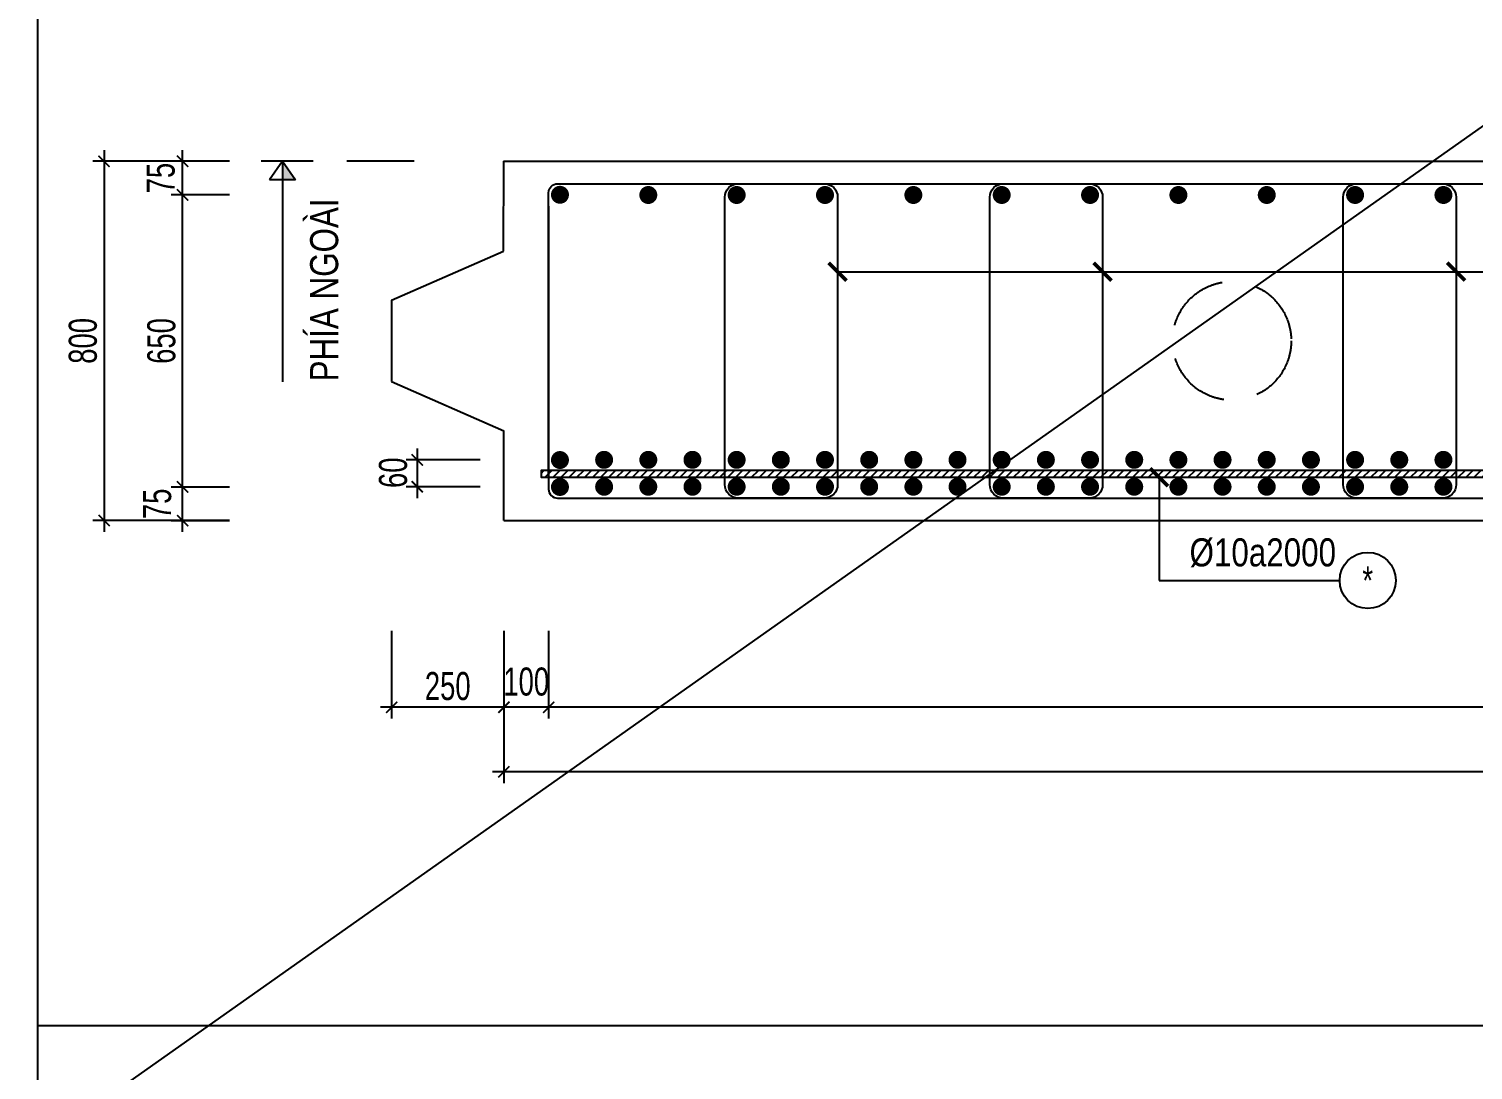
# Model space of a CAD drawing. Extents: x 21 to 2225438, y -14 to 594976.
# Drawn here: x 2213866 to 2217082, y 586987 to 589306 of the extents above; entities that cross this region are included whole.
import ezdxf
from ezdxf.enums import TextEntityAlignment as Align

# ---------------------------------------------------------------- set-up
doc = ezdxf.new("R2010")
doc.units = 0
doc.header["$LTSCALE"] = 1000
doc.header["$MEASUREMENT"] = 0
doc.header["$PDMODE"] = 3
doc.linetypes.add('HIDDEN', pattern=[0.375, 0.25, -0.125])
doc.layers.get('0').update_dxf_attribs({"linetype": 'CONTINUOUS'})
doc.layers.get('Defpoints').update_dxf_attribs({"linetype": 'CONTINUOUS'})
for name, color, linetype in [('CDC.02.DIM', 1, 'CONTINUOUS'), ('CDC.03.BORDER', 3, 'CONTINUOUS'), ('CDC.04.HIDDEN', 8, 'HIDDEN'), ('CDC.05.STEEL', 4, 'CONTINUOUS'), ('CDC.06.TEXT', 2, 'CONTINUOUS'), ('CDC.10.HATCH', 9, 'CONTINUOUS'), ('CDC.11.NOTE', 8, 'CONTINUOUS'), ('CDC.14.STEELNUM', 9, 'CONTINUOUS'), ('CDC.15.NOPLOT', 87, 'CONTINUOUS')]:
    doc.layers.add(name, color=color, linetype=linetype)
doc.layers.add('KCS_Plotter', color=11, linetype='CONTINUOUS', plot=False)
doc.styles.add('ARIAL', font='arial.ttf', dxfattribs={"width": 0.6})
doc.styles.add('SMTEXT', font='arial.ttf', dxfattribs={"width": 0.7})
doc.dimstyles.new('DIM25', dxfattribs={"dimscale": 25, "dimtxt": 2.5, "dimasz": 1, "dimexe": 1, "dimexo": 0, "dimgap": 0.6, "dimtad": 1, "dimdec": 0, "dimzin": 13, "dimdsep": 46, "dimtxsty": 'SMTEXT', "dimblk": 'ARCHTICK', "dimblk1": 'ARCHTICK', "dimblk2": 'DOT', "dimcen": 0, "dimdle": 1, "dimclrd": 1, "dimclre": 1, "dimclrt": 2, "dimadec": 0, "dimazin": 0, "dimtfac": 1, "dimtdec": 0, "dimtix": 1, "dimtmove": 2, "dimatfit": 3, "dimldrblk": 'DOT', "dimfxl": 1, "dimtolj": 1, "dimtzin": 13, "dimarcsym": 0})

# ---------------------------------------------------------------- blocks, each defined once
blk = doc.blocks.new('_ARCHTICK')
at = {"color": 0, "linetype": 'ByBlock', "const_width": 0.15}
blk.add_lwpolyline([(-0.5, -0.5), (0.5, 0.5)], dxfattribs=at)
blk = doc.blocks.new('*D118')
at = {"layer": 'CDC.02.DIM', "color": 1, "lineweight": -2, "transparency": 16777216}
for p, q in [((2215023.5, 587965.8), (2215023.5, 587770.3)), ((2220773.4, 587965.8), (2220773.4, 587770.3)), ((2220798.4, 587795.3), (2214998.5, 587795.3))]:
    blk.add_line(p, q, dxfattribs=at)
at = {"layer": 'Defpoints', "color": 0, "transparency": 16777216}
for p in [(2215023.5, 587965.8), (2220773.4, 587965.8), (2215023.5, 587795.3)]:
    blk.add_point(p, dxfattribs=at)
at = {"layer": 'CDC.02.DIM', "color": 1, "lineweight": -2, "transparency": 16777216, "xscale": 25, "yscale": 25, "zscale": 25, "rotation": 180}
blk.add_blockref('_ARCHTICK', (2215023.5, 587795.3), dxfattribs=at)
at = {"layer": 'CDC.02.DIM', "color": 1, "lineweight": -2, "transparency": 16777216, "xscale": 25, "yscale": 25, "zscale": 25}
blk.add_blockref('_ARCHTICK', (2220773.4, 587795.3), dxfattribs=at)
at = {"layer": 'CDC.02.DIM', "color": 2, "transparency": 16777216, "insert": (2217898.5, 587842.2), "char_height": 62.5, "attachment_point": 5, "style": 'SMTEXT'}
blk.add_mtext('\\A1;5750', dxfattribs=at)
blk = doc.blocks.new('_Dot')
at = {"color": 0, "linetype": 'ByBlock', "lineweight": -2}
blk.add_line((-0.5, 0), (-1, 0), dxfattribs=at)
at = {"color": 0, "linetype": 'ByBlock', "const_width": 0.5}
blk.add_lwpolyline([(-0.25, 0, 1), (0.25, 0, 1)], format="xyb", close=True, dxfattribs=at)
blk = doc.blocks.new('*D119')
at = {"layer": 'CDC.02.DIM', "color": 1, "lineweight": -2, "transparency": 16777216}
for p, q in [((2214923.9, 587965.8), (2214923.9, 587770.3)), ((2215023.5, 587965.8), (2215023.5, 587770.3)), ((2215048.5, 587795.3), (2214898.9, 587795.3))]:
    blk.add_line(p, q, dxfattribs=at)
at = {"layer": 'Defpoints', "color": 0, "transparency": 16777216}
for p in [(2214923.9, 587965.8), (2215023.5, 587965.8), (2214923.9, 587795.3)]:
    blk.add_point(p, dxfattribs=at)
at = {"layer": 'CDC.02.DIM', "color": 1, "lineweight": -2, "transparency": 16777216, "xscale": 25, "yscale": 25, "zscale": 25, "rotation": 180}
blk.add_blockref('_ARCHTICK', (2214923.9, 587795.3), dxfattribs=at)
at = {"layer": 'CDC.02.DIM', "color": 1, "lineweight": -2, "transparency": 16777216, "xscale": 25, "yscale": 25, "zscale": 25}
blk.add_blockref('_ARCHTICK', (2215023.5, 587795.3), dxfattribs=at)
at = {"layer": 'CDC.02.DIM', "color": 2, "transparency": 16777216, "insert": (2214973.7, 587852.2), "char_height": 62.5, "attachment_point": 5, "style": 'SMTEXT'}
blk.add_mtext('\\A1;100', dxfattribs=at)
blk = doc.blocks.new('*D120')
at = {"layer": 'CDC.02.DIM', "color": 1, "lineweight": -2, "transparency": 16777216}
for p, q in [((2214923.9, 587965.8), (2214923.9, 587626.5)), ((2220923.4, 587965.8), (2220923.4, 587626.5)), ((2220948.4, 587651.5), (2214898.9, 587651.5))]:
    blk.add_line(p, q, dxfattribs=at)
at = {"layer": 'Defpoints', "color": 0, "transparency": 16777216}
for p in [(2214923.9, 587965.8), (2220923.4, 587965.8), (2214923.9, 587651.5)]:
    blk.add_point(p, dxfattribs=at)
at = {"layer": 'CDC.02.DIM', "color": 1, "lineweight": -2, "transparency": 16777216, "xscale": 25, "yscale": 25, "zscale": 25, "rotation": 180}
blk.add_blockref('_ARCHTICK', (2214923.9, 587651.5), dxfattribs=at)
at = {"layer": 'CDC.02.DIM', "color": 1, "lineweight": -2, "transparency": 16777216, "xscale": 25, "yscale": 25, "zscale": 25}
blk.add_blockref('_ARCHTICK', (2220923.4, 587651.5), dxfattribs=at)
at = {"layer": 'CDC.02.DIM', "color": 2, "transparency": 16777216, "insert": (2217923.7, 587698.4), "char_height": 62.5, "attachment_point": 5, "style": 'SMTEXT'}
blk.add_mtext('\\A1;6000', dxfattribs=at)
blk = doc.blocks.new('*D121')
at = {"layer": 'CDC.02.DIM', "color": 1, "lineweight": -2, "transparency": 16777216}
for p, q in [((2214673.9, 587965.8), (2214673.9, 587770.3)), ((2214923.9, 587965.8), (2214923.9, 587770.3)), ((2214948.9, 587795.3), (2214648.9, 587795.3))]:
    blk.add_line(p, q, dxfattribs=at)
at = {"layer": 'Defpoints', "color": 0, "transparency": 16777216}
for p in [(2214673.9, 587965.8), (2214923.9, 587965.8), (2214673.9, 587795.3)]:
    blk.add_point(p, dxfattribs=at)
at = {"layer": 'CDC.02.DIM', "color": 1, "lineweight": -2, "transparency": 16777216, "xscale": 25, "yscale": 25, "zscale": 25, "rotation": 180}
blk.add_blockref('_ARCHTICK', (2214673.9, 587795.3), dxfattribs=at)
at = {"layer": 'CDC.02.DIM', "color": 1, "lineweight": -2, "transparency": 16777216, "xscale": 25, "yscale": 25, "zscale": 25}
blk.add_blockref('_ARCHTICK', (2214923.9, 587795.3), dxfattribs=at)
at = {"layer": 'CDC.02.DIM', "color": 2, "transparency": 16777216, "insert": (2214798.9, 587842.2), "char_height": 62.5, "attachment_point": 5, "style": 'SMTEXT'}
blk.add_mtext('\\A1;250', dxfattribs=at)
blk = doc.blocks.new('*D85')
at = {"layer": 'CDC.02.DIM', "color": 1, "lineweight": -2, "transparency": 16777216}
for p, q in [((2214871.5, 588346.4), (2214706.1, 588346.4)), ((2214731.1, 588371.4), (2214731.1, 588261.4)), ((2214871.5, 588286.4), (2214706.1, 588286.4))]:
    blk.add_line(p, q, dxfattribs=at)
at = {"layer": 'Defpoints', "color": 0, "transparency": 16777216}
for p in [(2214871.5, 588346.4), (2214731.1, 588286.4), (2214871.5, 588286.4)]:
    blk.add_point(p, dxfattribs=at)
at = {"layer": 'CDC.02.DIM', "color": 1, "lineweight": -2, "transparency": 16777216, "xscale": 25, "yscale": 25, "zscale": 25}
for p, rotation in [((2214731.1, 588346.4), 90), ((2214731.1, 588286.4), 270)]:
    blk.add_blockref('_ARCHTICK', p, dxfattribs=dict(at, rotation=rotation))
at = {"layer": 'CDC.02.DIM', "color": 2, "transparency": 16777216, "insert": (2214677.4, 588317.7), "char_height": 62.5, "attachment_point": 5, "rotation": 90, "style": 'SMTEXT'}
blk.add_mtext('\\A1;60', dxfattribs=at)
blk = doc.blocks.new('*D137')
at = {"layer": 'CDC.02.DIM', "color": 1, "lineweight": -2, "transparency": 16777216}
for p, q in [((2214033.8, 589036.3), (2214033.8, 588186.3)), ((2214313.1, 589011.3), (2214008.8, 589011.3)), ((2214313.1, 588211.3), (2214008.8, 588211.3))]:
    blk.add_line(p, q, dxfattribs=at)
at = {"layer": 'Defpoints', "color": 0, "transparency": 16777216}
for p in [(2214313.1, 589011.3), (2214033.8, 588211.3), (2214313.1, 588211.3)]:
    blk.add_point(p, dxfattribs=at)
at = {"layer": 'CDC.02.DIM', "color": 1, "lineweight": -2, "transparency": 16777216, "xscale": 25, "yscale": 25, "zscale": 25}
for p, rotation in [((2214033.8, 589011.3), 90), ((2214033.8, 588211.3), 270)]:
    blk.add_blockref('_ARCHTICK', p, dxfattribs=dict(at, rotation=rotation))
at = {"layer": 'CDC.02.DIM', "color": 2, "transparency": 16777216, "insert": (2213986.8, 588611.3), "char_height": 62.5, "attachment_point": 5, "rotation": 90, "style": 'SMTEXT'}
blk.add_mtext('\\A1;800', dxfattribs=at)
blk = doc.blocks.new('*D138')
at = {"layer": 'CDC.02.DIM', "color": 1, "lineweight": -2, "transparency": 16777216}
for p, q in [((2214208.5, 588260.9), (2214208.5, 588961.4)), ((2214313.1, 588936.4), (2214183.5, 588936.4)), ((2214313.1, 588285.9), (2214183.5, 588285.9))]:
    blk.add_line(p, q, dxfattribs=at)
at = {"layer": 'Defpoints', "color": 0, "transparency": 16777216}
for p in [(2214208.5, 588936.4), (2214313.1, 588936.4), (2214313.1, 588285.9)]:
    blk.add_point(p, dxfattribs=at)
at = {"layer": 'CDC.02.DIM', "color": 1, "lineweight": -2, "transparency": 16777216, "xscale": 25, "yscale": 25, "zscale": 25}
for p, rotation in [((2214208.5, 588936.4), 90), ((2214208.5, 588285.9), 270)]:
    blk.add_blockref('_ARCHTICK', p, dxfattribs=dict(at, rotation=rotation))
at = {"layer": 'CDC.02.DIM', "color": 2, "transparency": 16777216, "insert": (2214161.6, 588611.1), "char_height": 62.5, "attachment_point": 5, "rotation": 90, "style": 'SMTEXT'}
blk.add_mtext('\\A1;650', dxfattribs=at)
blk = doc.blocks.new('*D139')
at = {"layer": 'CDC.02.DIM', "color": 1, "lineweight": -2, "transparency": 16777216}
for p, q in [((2214208.5, 588911.4), (2214208.5, 589036.3)), ((2214313.1, 589011.3), (2214183.5, 589011.3)), ((2214313.1, 588936.4), (2214183.5, 588936.4))]:
    blk.add_line(p, q, dxfattribs=at)
at = {"layer": 'Defpoints', "color": 0, "transparency": 16777216}
for p in [(2214208.5, 589011.3), (2214313.1, 589011.3), (2214313.1, 588936.4)]:
    blk.add_point(p, dxfattribs=at)
at = {"layer": 'CDC.02.DIM', "color": 1, "lineweight": -2, "transparency": 16777216, "xscale": 25, "yscale": 25, "zscale": 25}
for p, rotation in [((2214208.5, 589011.3), 90), ((2214208.5, 588936.4), 270)]:
    blk.add_blockref('_ARCHTICK', p, dxfattribs=dict(at, rotation=rotation))
at = {"layer": 'CDC.02.DIM', "color": 2, "transparency": 16777216, "insert": (2214160.1, 588973.9), "char_height": 62.5, "attachment_point": 5, "rotation": 90, "style": 'SMTEXT'}
blk.add_mtext('\\A1;75', dxfattribs=at)
blk = doc.blocks.new('*D140')
at = {"layer": 'CDC.02.DIM', "color": 1, "lineweight": -2, "transparency": 16777216}
for p, q in [((2214208.5, 588185.9), (2214208.5, 588310.9)), ((2214313.1, 588285.9), (2214183.5, 588285.9)), ((2214313.1, 588210.9), (2214183.5, 588210.9))]:
    blk.add_line(p, q, dxfattribs=at)
at = {"layer": 'Defpoints', "color": 0, "transparency": 16777216}
for p in [(2214208.5, 588285.9), (2214313.1, 588285.9), (2214313.1, 588210.9)]:
    blk.add_point(p, dxfattribs=at)
at = {"layer": 'CDC.02.DIM', "color": 1, "lineweight": -2, "transparency": 16777216, "xscale": 25, "yscale": 25, "zscale": 25}
for p, rotation in [((2214208.5, 588285.9), 90), ((2214208.5, 588210.9), 270)]:
    blk.add_blockref('_ARCHTICK', p, dxfattribs=dict(at, rotation=rotation))
at = {"layer": 'CDC.02.DIM', "color": 2, "transparency": 16777216, "insert": (2214152.3, 588248.4), "char_height": 62.5, "attachment_point": 5, "rotation": 90, "style": 'SMTEXT'}
blk.add_mtext('\\A1;75', dxfattribs=at)

msp = doc.modelspace()

# ---------------------------------------------------------------- hatches: boundary and pattern name
at = {"layer": 'CDC.10.HATCH'}
h = msp.add_hatch(dxfattribs=at)
h.set_pattern_fill('ANSI31', color=256, scale=100, style=0)
h.set_pattern_definition([(225, (4435620.045, 969603.325), (8.838834765, -8.838834765), [])])
h.paths.add_polyline_path([(2220781.59, 588322.67), (2220781.59, 588307.67), (2215006.89, 588307.67), (2215006.89, 588322.67)])

# ---------------------------------------------------------------- linework, layer by layer
at = {"layer": 'CDC.03.BORDER'}
for p, q in [((2214923.44, 589011.34), (2220923.39, 589011.34)), ((2214923.44, 588811.31), (2214923.54, 589011.34)), ((2214673.93, 588702.18), (2214923.44, 588811.31)), ((2214673.94, 588520.52), (2214923.56, 588411.05)), ((2214923.6, 588211.34), (2214923.56, 588411.05)), ((2214923.53, 588211.34), (2220923.58, 588211.34))]:
    msp.add_line(p, q, dxfattribs=at)
msp.add_lwpolyline([(2221734.83, 594531.21), (2213885.21, 594531.21), (2213885.21, 579589.07), (2221734.83, 579589.07)], close=True, dxfattribs=at)
msp.add_lwpolyline([(2221734.83, 594531.21), (2213885.21, 594531.21), (2213885.21, 579589.07), (2221734.83, 579589.07)], close=True, dxfattribs=at)
msp.add_lwpolyline([(2214673.93, 588702.18), (2214673.93, 588618.84), (2214673.94, 588520.52)], dxfattribs=at)
at = {"layer": 'CDC.04.HIDDEN', "ltscale": 0.6}
msp.add_line((2214724.36, 589011.34), (2214383.78, 589011.34), dxfattribs=at)
msp.add_circle((2216544.8, 588611.34), 132, dxfattribs=at)
at = {"layer": 'CDC.05.STEEL'}
for points in [[(2215023.51, 588311.34), (2215023.51, 588941.34, -0.4142136), (2215043.51, 588961.34), (2220770.4, 588961.34, -0.6456933), (2220785.41, 588928.11), (2220203.53, 588268.11, -0.2152933), (2220188.53, 588261.34), (2219993.84, 588261.34)], [(2215023.51, 588911.34), (2215023.51, 588281.34, 0.4142136), (2215043.51, 588261.34), (2220770.4, 588261.34, 0.6456933), (2220785.41, 588294.56), (2220203.53, 588954.56, 0.2152933), (2220188.53, 588961.34), (2219993.84, 588961.34)]]:
    msp.add_lwpolyline(points, format="xyb", dxfattribs=at)
for points, const_width in [([(2215055.85, 588943.77, 1), (2215041.71, 588929.63, 1)], 20), ([(2215252.55, 588943.3, 1), (2215238.41, 588929.16, 1)], 20), ([(2215261.67, 588936.23, 1), (2215229.29, 588936.23, 1)], 4.57), ([(2215449.26, 588943.3, 1), (2215435.11, 588929.16, 1)], 20), ([(2215458.37, 588936.23, 1), (2215426, 588936.23, 1)], 4.57), ([(2215645.96, 588943.3, 1), (2215631.82, 588929.16, 1)], 20), ([(2215655.07, 588936.23, 1), (2215622.7, 588936.23, 1)], 4.57), ([(2215842.66, 588943.3, 1), (2215828.52, 588929.16, 1)], 20), ([(2215851.78, 588936.23, 1), (2215819.4, 588936.23, 1)], 4.57), ([(2216039.36, 588943.3, 1), (2216025.22, 588929.16, 1)], 20), ([(2216048.48, 588936.23, 1), (2216016.1, 588936.23, 1)], 4.57), ([(2216236.06, 588943.3, 1), (2216221.92, 588929.16, 1)], 20), ([(2216245.18, 588936.23, 1), (2216212.8, 588936.23, 1)], 4.57), ([(2216432.76, 588943.3, 1), (2216418.62, 588929.16, 1)], 20), ([(2216441.88, 588936.23, 1), (2216409.5, 588936.23, 1)], 4.57), ([(2216629.46, 588943.3, 1), (2216615.32, 588929.16, 1)], 20), ([(2216638.58, 588936.23, 1), (2216606.21, 588936.23, 1)], 4.57), ([(2216826.17, 588943.3, 1), (2216812.02, 588929.16, 1)], 20), ([(2216835.28, 588936.23, 1), (2216802.91, 588936.23, 1)], 4.57), ([(2217022.87, 588943.3, 1), (2217008.73, 588929.16, 1)], 20), ([(2217031.99, 588936.23, 1), (2216999.61, 588936.23, 1)], 4.57), ([(2215055.85, 588338.9, -1), (2215041.71, 588353.04, -1)], 20), ([(2215154.2, 588339.37, -1), (2215140.06, 588353.51, -1)], 20), ([(2215163.32, 588346.44, -1), (2215130.94, 588346.44, -1)], 4.57), ([(2215252.55, 588339.37, -1), (2215238.41, 588353.51, -1)], 20), ([(2215261.67, 588346.44, -1), (2215229.29, 588346.44, -1)], 4.57), ([(2215350.91, 588339.37, -1), (2215336.76, 588353.51, -1)], 20), ([(2215360.02, 588346.44, -1), (2215327.65, 588346.44, -1)], 4.57), ([(2215360.02, 588346.44, -1), (2215327.65, 588346.44, -1)], 4.57), ([(2215449.26, 588339.37, -1), (2215435.11, 588353.51, -1)], 20), ([(2215458.37, 588346.44, -1), (2215426, 588346.44, -1)], 4.57), ([(2215547.61, 588339.37, -1), (2215533.46, 588353.51, -1)], 20), ([(2215556.72, 588346.44, -1), (2215524.35, 588346.44, -1)], 4.57), ([(2215556.72, 588346.44, -1), (2215524.35, 588346.44, -1)], 4.57), ([(2215645.96, 588339.37, -1), (2215631.82, 588353.51, -1)], 20), ([(2215655.07, 588346.44, -1), (2215622.7, 588346.44, -1)], 4.57), ([(2215744.31, 588339.37, -1), (2215730.17, 588353.51, -1)], 20), ([(2215753.43, 588346.44, -1), (2215721.05, 588346.44, -1)], 4.57), ([(2215753.43, 588346.44, -1), (2215721.05, 588346.44, -1)], 4.57), ([(2215842.66, 588339.37, -1), (2215828.52, 588353.51, -1)], 20), ([(2215851.78, 588346.44, -1), (2215819.4, 588346.44, -1)], 4.57), ([(2215941.01, 588339.37, -1), (2215926.87, 588353.51, -1)], 20), ([(2215950.13, 588346.44, -1), (2215917.75, 588346.44, -1)], 4.57), ([(2215950.13, 588346.44, -1), (2215917.75, 588346.44, -1)], 4.57), ([(2216039.36, 588339.37, -1), (2216025.22, 588353.51, -1)], 20), ([(2216048.48, 588346.44, -1), (2216016.1, 588346.44, -1)], 4.57), ([(2216137.71, 588339.37, -1), (2216123.57, 588353.51, -1)], 20), ([(2216146.83, 588346.44, -1), (2216114.45, 588346.44, -1)], 4.57), ([(2216146.83, 588346.44, -1), (2216114.45, 588346.44, -1)], 4.57), ([(2216236.06, 588339.37, -1), (2216221.92, 588353.51, -1)], 20), ([(2216245.18, 588346.44, -1), (2216212.8, 588346.44, -1)], 4.57), ([(2216334.41, 588339.37, -1), (2216320.27, 588353.51, -1)], 20), ([(2216343.53, 588346.44, -1), (2216311.15, 588346.44, -1)], 4.57), ([(2216343.53, 588346.44, -1), (2216311.15, 588346.44, -1)], 4.57), ([(2216432.76, 588339.37, -1), (2216418.62, 588353.51, -1)], 20), ([(2216441.88, 588346.44, -1), (2216409.5, 588346.44, -1)], 4.57), ([(2216531.11, 588339.37, -1), (2216516.97, 588353.51, -1)], 20), ([(2216540.23, 588346.44, -1), (2216507.85, 588346.44, -1)], 4.57), ([(2216540.23, 588346.44, -1), (2216507.85, 588346.44, -1)], 4.57), ([(2216629.46, 588339.37, -1), (2216615.32, 588353.51, -1)], 20), ([(2216638.58, 588346.44, -1), (2216606.21, 588346.44, -1)], 4.57), ([(2216727.82, 588339.37, -1), (2216713.67, 588353.51, -1)], 20), ([(2216736.93, 588346.44, -1), (2216704.56, 588346.44, -1)], 4.57), ([(2216736.93, 588346.44, -1), (2216704.56, 588346.44, -1)], 4.57), ([(2216826.17, 588339.37, -1), (2216812.02, 588353.51, -1)], 20), ([(2216835.28, 588346.44, -1), (2216802.91, 588346.44, -1)], 4.57), ([(2216924.52, 588339.37, -1), (2216910.37, 588353.51, -1)], 20), ([(2216933.63, 588346.44, -1), (2216901.26, 588346.44, -1)], 4.57), ([(2216933.63, 588346.44, -1), (2216901.26, 588346.44, -1)], 4.57), ([(2217022.87, 588339.37, -1), (2217008.73, 588353.51, -1)], 20), ([(2217031.99, 588346.44, -1), (2216999.61, 588346.44, -1)], 4.57), ([(2215055.85, 588278.9, -1), (2215041.71, 588293.04, -1)], 20), ([(2215154.2, 588279.37, -1), (2215140.06, 588293.51, -1)], 20), ([(2215163.32, 588286.44, -1), (2215130.94, 588286.44, -1)], 4.57), ([(2215252.55, 588279.37, -1), (2215238.41, 588293.51, -1)], 20), ([(2215261.67, 588286.44, -1), (2215229.29, 588286.44, -1)], 4.57), ([(2215350.91, 588279.37, -1), (2215336.76, 588293.51, -1)], 20), ([(2215360.02, 588286.44, -1), (2215327.65, 588286.44, -1)], 4.57), ([(2215360.02, 588286.44, -1), (2215327.65, 588286.44, -1)], 4.57), ([(2215449.26, 588279.37, -1), (2215435.11, 588293.51, -1)], 20), ([(2215458.37, 588286.44, -1), (2215426, 588286.44, -1)], 4.57), ([(2215547.61, 588279.37, -1), (2215533.46, 588293.51, -1)], 20), ([(2215556.72, 588286.44, -1), (2215524.35, 588286.44, -1)], 4.57), ([(2215556.72, 588286.44, -1), (2215524.35, 588286.44, -1)], 4.57), ([(2215645.96, 588279.37, -1), (2215631.82, 588293.51, -1)], 20), ([(2215655.07, 588286.44, -1), (2215622.7, 588286.44, -1)], 4.57), ([(2215744.31, 588279.37, -1), (2215730.17, 588293.51, -1)], 20), ([(2215753.43, 588286.44, -1), (2215721.05, 588286.44, -1)], 4.57), ([(2215753.43, 588286.44, -1), (2215721.05, 588286.44, -1)], 4.57), ([(2215842.66, 588279.37, -1), (2215828.52, 588293.51, -1)], 20), ([(2215851.78, 588286.44, -1), (2215819.4, 588286.44, -1)], 4.57), ([(2215941.01, 588279.37, -1), (2215926.87, 588293.51, -1)], 20), ([(2215950.13, 588286.44, -1), (2215917.75, 588286.44, -1)], 4.57), ([(2215950.13, 588286.44, -1), (2215917.75, 588286.44, -1)], 4.57), ([(2216039.36, 588279.37, -1), (2216025.22, 588293.51, -1)], 20), ([(2216048.48, 588286.44, -1), (2216016.1, 588286.44, -1)], 4.57), ([(2216137.71, 588279.37, -1), (2216123.57, 588293.51, -1)], 20), ([(2216146.83, 588286.44, -1), (2216114.45, 588286.44, -1)], 4.57), ([(2216146.83, 588286.44, -1), (2216114.45, 588286.44, -1)], 4.57), ([(2216236.06, 588279.37, -1), (2216221.92, 588293.51, -1)], 20), ([(2216245.18, 588286.44, -1), (2216212.8, 588286.44, -1)], 4.57), ([(2216334.41, 588279.37, -1), (2216320.27, 588293.51, -1)], 20), ([(2216343.53, 588286.44, -1), (2216311.15, 588286.44, -1)], 4.57), ([(2216343.53, 588286.44, -1), (2216311.15, 588286.44, -1)], 4.57), ([(2216432.76, 588279.37, -1), (2216418.62, 588293.51, -1)], 20), ([(2216441.88, 588286.44, -1), (2216409.5, 588286.44, -1)], 4.57), ([(2216531.11, 588279.37, -1), (2216516.97, 588293.51, -1)], 20), ([(2216540.23, 588286.44, -1), (2216507.85, 588286.44, -1)], 4.57), ([(2216540.23, 588286.44, -1), (2216507.85, 588286.44, -1)], 4.57), ([(2216629.46, 588279.37, -1), (2216615.32, 588293.51, -1)], 20), ([(2216638.58, 588286.44, -1), (2216606.21, 588286.44, -1)], 4.57), ([(2216727.82, 588279.37, -1), (2216713.67, 588293.51, -1)], 20), ([(2216736.93, 588286.44, -1), (2216704.56, 588286.44, -1)], 4.57), ([(2216736.93, 588286.44, -1), (2216704.56, 588286.44, -1)], 4.57), ([(2216826.17, 588279.37, -1), (2216812.02, 588293.51, -1)], 20), ([(2216835.28, 588286.44, -1), (2216802.91, 588286.44, -1)], 4.57), ([(2216924.52, 588279.37, -1), (2216910.37, 588293.51, -1)], 20), ([(2216933.63, 588286.44, -1), (2216901.26, 588286.44, -1)], 4.57), ([(2216933.63, 588286.44, -1), (2216901.26, 588286.44, -1)], 4.57), ([(2217022.87, 588279.37, -1), (2217008.73, 588293.51, -1)], 20), ([(2217031.99, 588286.44, -1), (2216999.61, 588286.44, -1)], 4.57)]:
    msp.add_lwpolyline(points, format="xyb", close=True, dxfattribs=dict(at, const_width=const_width))
for points in [[(2215666.98, 588931.34), (2215666.98, 588291.34, -0.4142136), (2215636.98, 588261.34), (2215445.86, 588261.34, -0.4142136), (2215415.86, 588291.34), (2215415.86, 588931.34, -0.4142136), (2215445.86, 588961.34), (2215636.98, 588961.34, -0.4142136)], [(2216257.09, 588931.34), (2216257.09, 588291.34, -0.4142136), (2216227.09, 588261.34), (2216035.96, 588261.34, -0.4142136), (2216005.96, 588291.34), (2216005.96, 588931.34, -0.4142136), (2216035.96, 588961.34), (2216227.09, 588961.34, -0.4142136)], [(2217043.89, 588931.34), (2217043.89, 588291.34, -0.4142136), (2217013.89, 588261.34), (2216822.77, 588261.34, -0.4142136), (2216792.77, 588291.34), (2216792.77, 588931.34, -0.4142136), (2216822.77, 588961.34), (2217013.89, 588961.34, -0.4142136)]]:
    msp.add_lwpolyline(points, format="xyb", close=True, dxfattribs=at)
msp.add_lwpolyline([(2220781.59, 588307.67), (2220781.59, 588322.67), (2215006.89, 588322.67), (2215006.89, 588307.67), (2220781.59, 588307.67)], dxfattribs=at)
at = {"layer": 'CDC.11.NOTE'}
for p, q in [((2214430.85, 589011.34), (2214401.85, 588969.95)), ((2214430.85, 589011.34), (2214459.85, 588969.95)), ((2214430.85, 589011.34), (2214430.85, 588519.9)), ((2214459.85, 588969.95), (2214401.85, 588969.95))]:
    msp.add_line(p, q, dxfattribs=at)
at = {"layer": 'CDC.11.NOTE', "lineweight": -2, "ltscale": 5}
for p, q in [((2215666.98, 588765.41), (2220136.69, 588765.41)), ((2216382.69, 588307.67), (2216382.69, 588077.7)), ((2216382.69, 588077.7), (2216784.8, 588077.7))]:
    msp.add_line(p, q, dxfattribs=at)
at = {"layer": 'CDC.11.NOTE'}
for points in [[(2215647.08, 588785.32, 8.4, 8.4, 0), (2215686.89, 588745.5, 12, 12, 0)], [(2216237.18, 588785.32, 8.4, 8.4, 0), (2216277, 588745.5, 12, 12, 0)], [(2217023.99, 588785.32, 8.4, 8.4, 0), (2217063.8, 588745.5, 12, 12, 0)], [(2216362.78, 588327.58, 8.4, 8.4, 0), (2216402.6, 588287.76, 12, 12, 0)]]:
    msp.add_lwpolyline(points, format="xyseb", dxfattribs=at)
msp.add_solid([(2214459.85, 588969.95), (2214430.85, 589011.34), (2214430.85, 588969.95), (2214430.85, 589011.34)], dxfattribs=at)
at = {"layer": 'CDC.14.STEELNUM'}
msp.add_circle((2216847.3, 588077.7), 62.5, dxfattribs=at)
at = {"layer": 'CDC.15.NOPLOT'}
msp.add_line((2221734.83, 587086.07), (2213885.21, 587086.07), dxfattribs=at)
at = {"layer": 'Defpoints', "linetype": 'HIDDEN'}
msp.add_line((2221734.83, 587086.07), (2213885.21, 587086.07), dxfattribs=at)
at = {"layer": 'KCS_Plotter'}
msp.add_line((2225437.82, 594976.42), (2202968.82, 579106.52), dxfattribs=at)

# ---------------------------------------------------------------- texts
at = {"layer": 'CDC.06.TEXT', "style": 'ARIAL', "width": 0.8}
msp.add_text('PHÍA NGOÀI', height=62.5, rotation=90, dxfattribs=at).set_placement((2214516.06, 588724.86), align=Align.MIDDLE)
msp.add_text('%%C10a2000', height=62.5, dxfattribs=at).set_placement((2216613.6, 588140.43), align=Align.MIDDLE)
at = {"layer": 'CDC.14.STEELNUM', "style": 'ARIAL', "width": 0.7}
msp.add_text('*', height=62.5, dxfattribs=at).set_placement((2216847.27, 588077.7), align=Align.MIDDLE_CENTER)

# ---------------------------------------------------------------- dimensions: what is measured, and where the dimension line sits
at = {"layer": 'CDC.02.DIM'}
for base, p1, p2, angle, picture, middle in [((2214033.76, 588211.34), (2214313.06, 589011.34), (2214313.06, 588211.34), 270, '*D137', (2213986.84, 588611.34)), ((2214208.52504, 588936.391), (2214313.05676, 588285.89102), (2214313.05676, 588936.391), 270, '*D138', (2214161.61423, 588611.14101)), ((2214673.94, 587795.26), (2214923.91, 587965.81), (2214673.94, 587965.81), 180, '*D121', (2214798.92, 587842.17)), ((2214923.91, 587651.45), (2220923.44, 587965.81), (2214923.91, 587965.81), 180, '*D120', (2217923.67, 587698.36)), ((2215023.51, 587795.26), (2220773.44, 587965.81), (2215023.51, 587965.81), 180, '*D118', (2217898.48, 587842.17))]:
    dim = msp.add_linear_dim(base=base, p1=p1, p2=p2, angle=angle, dimstyle='DIM25', dxfattribs=at)
    dim.commit()
    dim.dimension.update_dxf_attribs({"geometry": picture, "text_midpoint": middle})
for base, p1, p2, angle, picture, middle in [((2214208.53, 589011.34), (2214313.06, 588936.39), (2214313.06, 589011.34), 90, '*D139', (2214160.09, 588973.86)), ((2214731.09, 588286.44), (2214871.49, 588346.44), (2214871.49, 588286.44), 90, '*D85', (2214677.41, 588317.73)), ((2214208.53, 588285.89), (2214313.06, 588210.95), (2214313.06, 588285.89), 90, '*D140', (2214152.31, 588248.42)), ((2214923.91, 587795.26), (2215023.51, 587965.81), (2214923.91, 587965.81), 180, '*D119', (2214973.71, 587852.17))]:
    dim = msp.add_linear_dim(base=base, p1=p1, p2=p2, angle=angle, dimstyle='DIM25', dxfattribs=at)
    dim.commit()
    dim.dimension.update_dxf_attribs({"geometry": picture, "text_midpoint": middle, "dimtype": 160})

doc.saveas('drawing.dxf')
